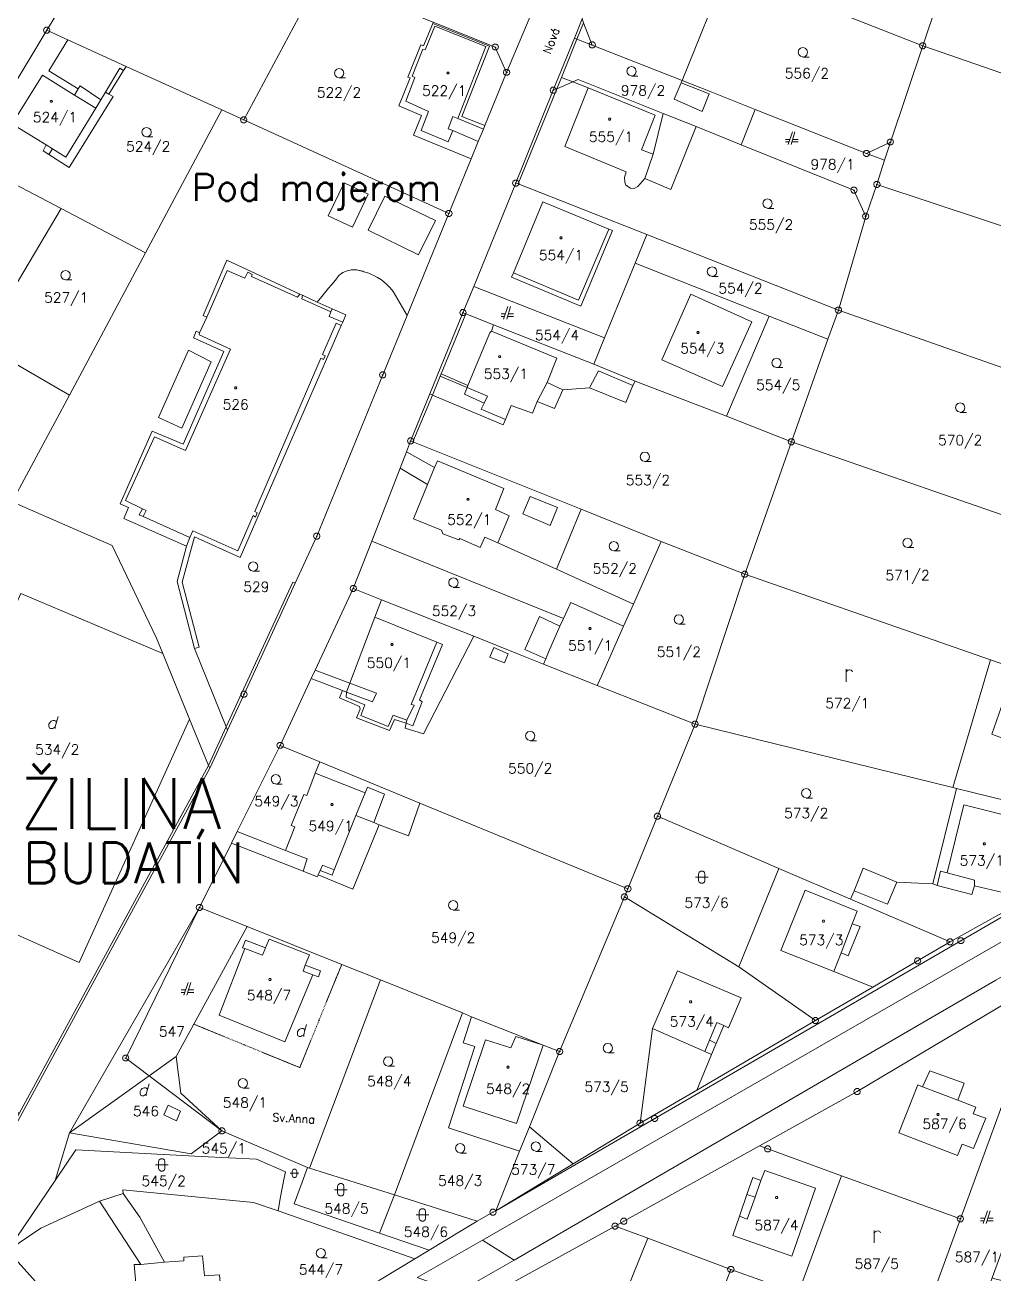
# Model space of a CAD drawing. Extents: x -443817 to 3, y -1171930 to -442383.
# Drawn here: x -442972 to -442818.9, y -1170410.9 to -1170213.5 of the extents above; entities that cross this region are included whole.
import ezdxf
from ezdxf.enums import TextEntityAlignment as Align

# ---------------------------------------------------------------- set-up
doc = ezdxf.new("R2010")
doc.units = 0
doc.header["$LTSCALE"] = 0.5
doc.linetypes.add('DASHDOT', pattern=[25.4, 12.7, -6.35, 0, -6.35])
doc.linetypes.add('DOT', pattern=[0.25, 0, -0.25])
for name, color, linetype, lineweight in [('KLADPAR', 7, 'Continuous', 0), ('ZAPPAR', 7, 'Continuous', 0), ('ZNACKY', 7, 'Continuous', 0)]:
    doc.layers.add(name, color=color, linetype=linetype, lineweight=lineweight)
doc.styles.add('ROMANS', font='romans.shx', dxfattribs={"height": 0.2})

# ---------------------------------------------------------------- blocks, each defined once
blk = doc.blocks.new('$5')
at = {"color": 0}
blk.add_line((-0.12, 0), (0.12, 0), dxfattribs=at)
at = {"color": 0, "flags": 128}
blk.add_lwpolyline([(0.15, 0.48), (0.4, 0.3), (0.5, 0.01), (0.4, -0.28), (0.15, -0.46), (-0.16, -0.46), (-0.41, -0.28), (-0.51, 0.01), (-0.41, 0.3), (-0.16, 0.48), (0.15, 0.48)], dxfattribs=at)
blk = doc.blocks.new('$30')
at = {"color": 0, "flags": 128}
blk.add_lwpolyline([(0, 0), (-0.38, 0.1), (-0.65, 0.37), (-0.75, 0.74), (-0.65, 1.11), (-0.38, 1.38), (-0.01, 1.48), (0.36, 1.38), (0.63, 1.11), (0.73, 0.73), (0.63, 0.35), (0.36, 0.08), (-0.02, -0.02), (0.98, -0.02)], dxfattribs=at)
blk = doc.blocks.new('$45')
at = {"color": 0, "flags": 128}
blk.add_lwpolyline([(0.09, 0.15), (0.18, 0), (0.09, -0.15), (-0.09, -0.15), (-0.18, 0), (-0.09, 0.15), (0.09, 0.15)], dxfattribs=at)
blk = doc.blocks.new('$431')
at = {"color": 0}
blk.add_line((0.63, 0.99), (0.9, 1.89), dxfattribs=at)
at = {"color": 0, "flags": 128}
blk.add_lwpolyline([(0.45, 0), (0.45, 0.27), (0.63, 0.99), (0.54, 1.17), (0.36, 1.26), (0.09, 1.26), (-0.18, 1.17), (-0.36, 0.99), (-0.54, 0.72), (-0.54, 0.36), (-0.45, 0.09), (-0.27, 0), (0, 0), (0.18, 0.09), (0.45, 0.27)], dxfattribs=at)
blk = doc.blocks.new('$42')
at = {"color": 0, "flags": 128}
for points in [[(-1, 1), (0.27, 1), (1, 1)], [(-0.5, 1.5), (-0.4, 1.79), (-0.15, 1.97), (0.16, 1.97), (0.41, 1.79), (0.51, 1.5), (0.51, 0.5), (0.41, 0.21), (0.16, 0.03), (-0.15, 0.03), (-0.4, 0.21), (-0.5, 0.5), (-0.5, 1.5)]]:
    blk.add_lwpolyline(points, dxfattribs=at)
blk = doc.blocks.new('$432')
at = {"color": 0}
for p, q in [((0.1, 2), (-0.6, 0)), ((-0.1, 0), (0.5, 2)), ((-0.32, 0.8), (-1, 0.8)), ((-1, 0.4), (-0.46, 0.4)), ((0.02, 0.4), (1, 0.4)), ((1, 0.8), (0.14, 0.8))]:
    blk.add_line(p, q, dxfattribs=at)
blk = doc.blocks.new('$479')
at = {"color": 0, "flags": 128}
for points in [[(0, 0), (0, 1.27), (0, 2)], [(0, 1.6), (0.1, 1.73), (0.23, 1.84), (0.37, 1.89), (0.6, 1.9), (0.77, 1.87), (0.87, 1.8), (0.96, 1.7), (1, 1.6)]]:
    blk.add_lwpolyline(points, dxfattribs=at)

msp = doc.modelspace()

# ---------------------------------------------------------------- linework, layer by layer
at = {"layer": 'KLADPAR', "color": 7, "linetype": 'Continuous', "flags": 128}
for points in [[(-442907.97, -1170206.34), (-442903.12, -1170208.27), (-442895.2, -1170211.46), (-442891.21, -1170209.72), (-442895.92, -1170220.95), (-442897.7, -1170216.94), (-442907.53, -1170213.02), (-442925.38, -1170205.89), (-442927.53, -1170205.03), (-442930.65, -1170203.79), (-442953.16, -1170194.81), (-442957.67, -1170196.44), (-442951.25, -1170185.87), (-442950.1, -1170189.68), (-442937.69, -1170194.6), (-442934.56, -1170195.84), (-442925.58, -1170199.41), (-442922.72, -1170200.54), (-442907.97, -1170206.34)], [(-442830.14, -1170216.75), (-442861.07, -1170204.55), (-442877.63, -1170198.02), (-442878.08, -1170197.84), (-442878.06, -1170197.78), (-442875, -1170190.3), (-442850.02, -1170195.27), (-442846.76, -1170196.55), (-442843.54, -1170187.85), (-442823.15, -1170195.97), (-442830.14, -1170216.75)], [(-442930.76, -1170204.07), (-442935.17, -1170202.42), (-442936.79, -1170206.79), (-442932.35, -1170208.46), (-442933.35, -1170210.53), (-442929.96, -1170211.78), (-442928.77, -1170212.22), (-442937.47, -1170228.47), (-442940.94, -1170226.89), (-442956.06, -1170220), (-442965.29, -1170215.8), (-442965.64, -1170215.64), (-442968.59, -1170214.29), (-442957.67, -1170196.44), (-442953.16, -1170194.81), (-442930.65, -1170203.79), (-442930.76, -1170204.07)], [(-442780.85, -1170210.65), (-442781, -1170211.18), (-442784.7, -1170210), (-442785.34, -1170212.1), (-442781.75, -1170213.34), (-442787.53, -1170231.51), (-442830.14, -1170216.75), (-442823.15, -1170195.97), (-442786.09, -1170208.83), (-442780.85, -1170210.65)], [(-442861.07, -1170204.55), (-442868.19, -1170222.24), (-442882.38, -1170216.62), (-442883.75, -1170213.11), (-442883.99, -1170212.49), (-442878.08, -1170197.84), (-442877.63, -1170198.02), (-442861.07, -1170204.55)], [(-442868.19, -1170222.24), (-442861.07, -1170204.55), (-442830.14, -1170216.75), (-442835.26, -1170231.96), (-442839.03, -1170233.78), (-442856.61, -1170226.82), (-442863.76, -1170223.99), (-442868.19, -1170222.24)], [(-442907.6, -1170213.19), (-442909.04, -1170216.73), (-442909.47, -1170216.57), (-442911.51, -1170221.71), (-442911.14, -1170221.83), (-442912.93, -1170226.26), (-442909.37, -1170227.77), (-442910.65, -1170230.85), (-442901.51, -1170234.61), (-442905.04, -1170243.25), (-442937.47, -1170228.47), (-442928.77, -1170212.22), (-442925.38, -1170205.89), (-442907.53, -1170213.02), (-442907.6, -1170213.19)], [(-442909.04, -1170216.73), (-442907.6, -1170213.19), (-442907.53, -1170213.02), (-442897.7, -1170216.94), (-442895.92, -1170220.95), (-442899.35, -1170229.33), (-442899.58, -1170229.9), (-442900.39, -1170231.87), (-442901.51, -1170234.61), (-442910.65, -1170230.85), (-442909.37, -1170227.77), (-442912.93, -1170226.26), (-442911.14, -1170221.83), (-442911.51, -1170221.71), (-442909.47, -1170216.57), (-442909.04, -1170216.73)], [(-442863.76, -1170223.99), (-442856.61, -1170226.82), (-442858.85, -1170232.39), (-442865.98, -1170229.52), (-442871.17, -1170227.44), (-442884.6, -1170222.05), (-442885.45, -1170222.42), (-442887.98, -1170223.53), (-442888.54, -1170223.78), (-442885.21, -1170215.51), (-442883.99, -1170212.49), (-442883.75, -1170213.11), (-442882.38, -1170216.62), (-442868.19, -1170222.24), (-442863.76, -1170223.99)], [(-442965.29, -1170215.8), (-442956.06, -1170220), (-442956.46, -1170220.65), (-442958.76, -1170224.39), (-442958.11, -1170224.78), (-442965.04, -1170235.97), (-442968.28, -1170233.92), (-442969.18, -1170233.35), (-442968.71, -1170232.38), (-442973.58, -1170229.4), (-442974.07, -1170229.1), (-442978.5, -1170236.1), (-442980.95, -1170234.81), (-442968.59, -1170214.29), (-442965.64, -1170215.64), (-442965.29, -1170215.8)], [(-442787.38, -1170231.56), (-442794.3, -1170252.98), (-442837.39, -1170238.67), (-442836.18, -1170234.85), (-442835.26, -1170231.96), (-442830.14, -1170216.75), (-442787.53, -1170231.51), (-442787.38, -1170231.56)], [(-442978.5, -1170236.1), (-442974.07, -1170229.1), (-442973.58, -1170229.4), (-442968.71, -1170232.38), (-442969.18, -1170233.35), (-442968.28, -1170233.92), (-442965.04, -1170235.97), (-442958.11, -1170224.78), (-442958.76, -1170224.39), (-442956.46, -1170220.65), (-442956.06, -1170220), (-442940.94, -1170226.89), (-442953, -1170249.46), (-442966.34, -1170242.46), (-442978.02, -1170236.35), (-442978.5, -1170236.1)], [(-442843.46, -1170258.55), (-442873.73, -1170246.6), (-442894.07, -1170238.56), (-442894.44, -1170238.42), (-442888.54, -1170223.78), (-442887.98, -1170223.53), (-442885.45, -1170222.42), (-442883, -1170223.37), (-442886.7, -1170232.67), (-442877.01, -1170236.69), (-442877.27, -1170237.59), (-442877.25, -1170238.28), (-442877.08, -1170238.76), (-442876.32, -1170239.25), (-442875.73, -1170239.29), (-442875.2, -1170238.99), (-442874.08, -1170237.74), (-442869.98, -1170239.45), (-442865.98, -1170229.52), (-442858.85, -1170232.39), (-442841.01, -1170239.56), (-442839.16, -1170243.71), (-442843.46, -1170258.55)], [(-442883, -1170223.37), (-442885.45, -1170222.42), (-442884.6, -1170222.05), (-442871.17, -1170227.44), (-442865.98, -1170229.52), (-442869.98, -1170239.45), (-442874.08, -1170237.74), (-442875.2, -1170238.99), (-442875.73, -1170239.29), (-442876.32, -1170239.25), (-442877.08, -1170238.76), (-442877.25, -1170238.28), (-442877.27, -1170237.59), (-442877.01, -1170236.69), (-442886.7, -1170232.67), (-442883, -1170223.37)], [(-442953, -1170249.46), (-442940.94, -1170226.89), (-442937.47, -1170228.47), (-442905.04, -1170243.25), (-442911.65, -1170259.4), (-442913.85, -1170255.59), (-442914.33, -1170255), (-442914.89, -1170254.42), (-442915.69, -1170253.77), (-442916.31, -1170253.37), (-442916.78, -1170253.11), (-442917.49, -1170252.79), (-442917.71, -1170252.71), (-442917.89, -1170252.64), (-442918.08, -1170252.58), (-442918.27, -1170252.51), (-442918.46, -1170252.46), (-442918.65, -1170252.4), (-442918.84, -1170252.35), (-442919.08, -1170252.29), (-442919.23, -1170252.26), (-442919.42, -1170252.22), (-442919.61, -1170252.18), (-442919.77, -1170252.15), (-442920.17, -1170252.14), (-442920.48, -1170252.18), (-442920.66, -1170252.21), (-442920.96, -1170252.28), (-442921.25, -1170252.38), (-442921.42, -1170252.43), (-442921.62, -1170252.51), (-442921.82, -1170252.61), (-442922.01, -1170252.72), (-442922.19, -1170252.86), (-442922.42, -1170253.07), (-442922.56, -1170253.23), (-442922.7, -1170253.41), (-442922.81, -1170253.6), (-442923.28, -1170254.17), (-442923.6, -1170254.54), (-442924.04, -1170255.04), (-442925.13, -1170256.38), (-442925.84, -1170257.27), (-442923.48, -1170258.31), (-442921.3, -1170259.27), (-442921.82, -1170260.45), (-442922.05, -1170260.97), (-442938.04, -1170297.64), (-442945.22, -1170294.36), (-442947.2, -1170301.56), (-442944.52, -1170311.83), (-442945.25, -1170312.03), (-442940.23, -1170324.44), (-442940.03, -1170324.93), (-442942.84, -1170330.97), (-442943.02, -1170330.53), (-442946.01, -1170323.22), (-442950.26, -1170312.82), (-442951.26, -1170310.38), (-442958.24, -1170295.74), (-442974.05, -1170288.86), (-442965.02, -1170271.96), (-442953, -1170249.46)], [(-442839.03, -1170233.78), (-442835.26, -1170231.96), (-442836.18, -1170234.85), (-442837.39, -1170238.67), (-442839.16, -1170243.71), (-442841.01, -1170239.56), (-442858.85, -1170232.39), (-442856.61, -1170226.82), (-442839.03, -1170233.78)], [(-442978.5, -1170236.1), (-442978.02, -1170236.35), (-442966.34, -1170242.46), (-442979.03, -1170263.79), (-442993.38, -1170255.44), (-442980.95, -1170234.81), (-442978.5, -1170236.1)], [(-442873.73, -1170246.6), (-442875.59, -1170251.12), (-442880.43, -1170262.92), (-442901.11, -1170254.78), (-442894.45, -1170238.46), (-442894.44, -1170238.42), (-442894.07, -1170238.56), (-442873.73, -1170246.6)], [(-442843.46, -1170258.55), (-442839.16, -1170243.71), (-442837.39, -1170238.67), (-442794.3, -1170252.98), (-442800.91, -1170273.45), (-442802.3, -1170272.96), (-442843.46, -1170258.55)], [(-442966.34, -1170242.46), (-442953, -1170249.46), (-442965.02, -1170271.96), (-442975.04, -1170266.12), (-442979.03, -1170263.79), (-442966.34, -1170242.46)], [(-442875.59, -1170251.12), (-442873.73, -1170246.6), (-442843.46, -1170258.55), (-442845.16, -1170263.15), (-442854.42, -1170259.49), (-442875.59, -1170251.12)], [(-442922.05, -1170260.97), (-442921.82, -1170260.45), (-442921.3, -1170259.27), (-442923.48, -1170258.31), (-442925.84, -1170257.27), (-442925.13, -1170256.38), (-442924.04, -1170255.04), (-442923.6, -1170254.54), (-442923.28, -1170254.17), (-442922.81, -1170253.6), (-442922.7, -1170253.41), (-442922.56, -1170253.23), (-442922.42, -1170253.07), (-442922.19, -1170252.86), (-442922.01, -1170252.72), (-442921.82, -1170252.61), (-442921.62, -1170252.51), (-442921.42, -1170252.43), (-442921.25, -1170252.38), (-442920.96, -1170252.28), (-442920.66, -1170252.21), (-442920.48, -1170252.18), (-442920.17, -1170252.14), (-442919.77, -1170252.15), (-442919.61, -1170252.18), (-442919.42, -1170252.22), (-442919.23, -1170252.26), (-442919.08, -1170252.29), (-442918.84, -1170252.35), (-442918.65, -1170252.4), (-442918.46, -1170252.46), (-442918.27, -1170252.51), (-442918.08, -1170252.58), (-442917.89, -1170252.64), (-442917.71, -1170252.71), (-442917.49, -1170252.79), (-442916.78, -1170253.11), (-442916.31, -1170253.37), (-442915.69, -1170253.77), (-442914.89, -1170254.42), (-442914.33, -1170255), (-442913.85, -1170255.59), (-442911.65, -1170259.4), (-442915.49, -1170268.79), (-442925.91, -1170294.27), (-442929.33, -1170301.7), (-442937.42, -1170319.28), (-442940.03, -1170324.93), (-442940.23, -1170324.44), (-442945.25, -1170312.03), (-442944.52, -1170311.83), (-442947.2, -1170301.56), (-442945.22, -1170294.36), (-442938.04, -1170297.64), (-442922.05, -1170260.97)], [(-442861.17, -1170275.32), (-442875.62, -1170269.78), (-442882.13, -1170267.06), (-442880.43, -1170262.92), (-442875.59, -1170251.12), (-442854.42, -1170259.49), (-442861.17, -1170275.32)], [(-442880.43, -1170262.92), (-442882.13, -1170267.06), (-442897.98, -1170260.84), (-442902.34, -1170259.13), (-442902.81, -1170258.94), (-442901.11, -1170254.78), (-442880.43, -1170262.92)], [(-442850.9, -1170279.37), (-442845.16, -1170263.15), (-442843.46, -1170258.55), (-442802.3, -1170272.96), (-442809.54, -1170293.7), (-442850.9, -1170279.37)], [(-442907.64, -1170271.96), (-442908.06, -1170271.78), (-442902.81, -1170258.94), (-442902.34, -1170259.13), (-442897.98, -1170260.84), (-442882.13, -1170267.06), (-442875.62, -1170269.78), (-442875.97, -1170270.43), (-442877.09, -1170273.15), (-442882.82, -1170270.83), (-442887.02, -1170271.15), (-442888.32, -1170274.08), (-442891.07, -1170272.98), (-442891.84, -1170274.83), (-442895.17, -1170273.63), (-442896.07, -1170275.83), (-442896.44, -1170276.68), (-442907.64, -1170271.96)], [(-442976.42, -1170268.33), (-442975.04, -1170266.12), (-442965.02, -1170271.96), (-442974.05, -1170288.86), (-442976.98, -1170294.35), (-442991.21, -1170285.33), (-443005.81, -1170276.08), (-443000.81, -1170267.77), (-442987.64, -1170275.68), (-442984.86, -1170271.48), (-442980.15, -1170274.3), (-442976.42, -1170268.33)], [(-442858.28, -1170300.31), (-442871.48, -1170295.11), (-442884.15, -1170290.03), (-442910.71, -1170279.38), (-442911.09, -1170279.23), (-442908.06, -1170271.78), (-442907.64, -1170271.96), (-442896.44, -1170276.68), (-442896.07, -1170275.83), (-442895.17, -1170273.63), (-442891.84, -1170274.83), (-442891.07, -1170272.98), (-442888.32, -1170274.08), (-442887.02, -1170271.15), (-442882.82, -1170270.83), (-442877.09, -1170273.15), (-442875.97, -1170270.43), (-442875.62, -1170269.78), (-442861.17, -1170275.32), (-442850.9, -1170279.37), (-442858.28, -1170300.31)], [(-442875.88, -1170305.05), (-442877.43, -1170308.53), (-442885.75, -1170304.75), (-442886.93, -1170307.27), (-442917.24, -1170295.07), (-442912.75, -1170283.5), (-442911.76, -1170280.96), (-442911.09, -1170279.23), (-442910.71, -1170279.38), (-442884.15, -1170290.03), (-442888.04, -1170299.47), (-442875.88, -1170305.05)], [(-442815.27, -1170308.64), (-442795.28, -1170316.99), (-442796.87, -1170321.71), (-442819.43, -1170313.83), (-442858.28, -1170300.31), (-442850.9, -1170279.37), (-442809.54, -1170293.7), (-442815.27, -1170308.64)], [(-442988.91, -1170316.94), (-442976.98, -1170294.35), (-442974.05, -1170288.86), (-442958.24, -1170295.74), (-442951.26, -1170310.38), (-442950.26, -1170312.82), (-442972.67, -1170303.34), (-442992.84, -1170348.6), (-442963.47, -1170361.69), (-442946.01, -1170323.22), (-442943.02, -1170330.53), (-442942.84, -1170330.97), (-442975.12, -1170390.36), (-442975.39, -1170390.16), (-442972.96, -1170385.57), (-442980.82, -1170379.52), (-442983.47, -1170384.1), (-442988.77, -1170380.13), (-442989.84, -1170379.33), (-442994.24, -1170376.27), (-443009.86, -1170364.06), (-443012.94, -1170361.64), (-443000.96, -1170339.36), (-442988.91, -1170316.94)], [(-442887.49, -1170308.51), (-442890.74, -1170307), (-442893.03, -1170312.2), (-442889.72, -1170313.69), (-442890.06, -1170314.51), (-442893.78, -1170313.03), (-442901.12, -1170310.11), (-442915.67, -1170304.33), (-442920.15, -1170302.55), (-442917.24, -1170295.07), (-442886.93, -1170307.27), (-442887.49, -1170308.51)], [(-442866.12, -1170324.01), (-442881.59, -1170317.87), (-442880.94, -1170316.4), (-442877.43, -1170308.53), (-442875.88, -1170305.05), (-442871.48, -1170295.11), (-442858.28, -1170300.31), (-442866.12, -1170324.01)], [(-442950.26, -1170312.82), (-442946.01, -1170323.22), (-442963.47, -1170361.69), (-442992.84, -1170348.6), (-442972.67, -1170303.34), (-442950.26, -1170312.82)], [(-442921.83, -1170318.7), (-442926.78, -1170316.79), (-442926.15, -1170315.44), (-442920.15, -1170302.55), (-442915.67, -1170304.33), (-442901.12, -1170310.11), (-442909.04, -1170325.54), (-442911.95, -1170324.63), (-442911.8, -1170323.85), (-442913.63, -1170323.24), (-442914.4, -1170324.98), (-442919.63, -1170323.02), (-442919.08, -1170321.62), (-442919.19, -1170321.19), (-442922.34, -1170319.86), (-442921.83, -1170318.7)], [(-442881.59, -1170317.87), (-442890.06, -1170314.51), (-442889.72, -1170313.69), (-442893.03, -1170312.2), (-442890.74, -1170307), (-442887.49, -1170308.51), (-442886.93, -1170307.27), (-442885.75, -1170304.75), (-442877.43, -1170308.53), (-442880.94, -1170316.4), (-442881.59, -1170317.87)], [(-442876.75, -1170350.04), (-442909.62, -1170336.5), (-442925.43, -1170329.98), (-442931.7, -1170327.36), (-442926.78, -1170316.79), (-442921.83, -1170318.7), (-442922.34, -1170319.86), (-442919.19, -1170321.19), (-442919.08, -1170321.62), (-442919.63, -1170323.02), (-442914.4, -1170324.98), (-442913.63, -1170323.24), (-442911.8, -1170323.85), (-442911.95, -1170324.63), (-442909.04, -1170325.54), (-442901.12, -1170310.11), (-442893.78, -1170313.03), (-442890.06, -1170314.51), (-442881.59, -1170317.87), (-442866.12, -1170324.01), (-442872.07, -1170338.57), (-442876.75, -1170350.04)], [(-442825.41, -1170334.01), (-442819.43, -1170313.83), (-442796.87, -1170321.71), (-442802.87, -1170339.55), (-442824.83, -1170334.15), (-442825.41, -1170334.01)], [(-442824.83, -1170334.15), (-442828.56, -1170349.24), (-442834.25, -1170348.99), (-442839.54, -1170346.75), (-442841, -1170350.35), (-442841.54, -1170351.69), (-442852.89, -1170346.81), (-442872.07, -1170338.57), (-442866.12, -1170324.01), (-442825.41, -1170334.01), (-442824.83, -1170334.15)], [(-442925.43, -1170329.98), (-442926.15, -1170331.76), (-442927.5, -1170335.28), (-442927.97, -1170335.12), (-442929.97, -1170340.04), (-442929.41, -1170340.25), (-442930.87, -1170343.97), (-442938.49, -1170341), (-442931.7, -1170327.36), (-442925.43, -1170329.98)], [(-442928.07, -1170347.27), (-442939.4, -1170342.83), (-442938.49, -1170341), (-442930.87, -1170343.97), (-442929.41, -1170340.25), (-442929.97, -1170340.04), (-442927.97, -1170335.12), (-442927.5, -1170335.28), (-442926.15, -1170331.76), (-442925.43, -1170329.98), (-442909.62, -1170336.5), (-442911.41, -1170341.67), (-442916.05, -1170339.9), (-442920.23, -1170350.08), (-442925.71, -1170347.82), (-442925.88, -1170348.13), (-442928.07, -1170347.27)], [(-442824.83, -1170334.15), (-442802.87, -1170339.55), (-442805.3, -1170346.98), (-442825.82, -1170358.44), (-442841.54, -1170351.69), (-442841, -1170350.35), (-442839.54, -1170346.75), (-442834.25, -1170348.99), (-442828.56, -1170349.24), (-442824.83, -1170334.15)], [(-442887.53, -1170375.78), (-442890.16, -1170374.74), (-442901.44, -1170370.26), (-442902.91, -1170369.67), (-442915.86, -1170364.44), (-442921.98, -1170361.99), (-442936.93, -1170356.01), (-442944.45, -1170353), (-442939.4, -1170342.83), (-442928.07, -1170347.27), (-442925.88, -1170348.13), (-442925.71, -1170347.82), (-442920.23, -1170350.08), (-442916.05, -1170339.9), (-442911.41, -1170341.67), (-442909.62, -1170336.5), (-442876.75, -1170350.04), (-442877.29, -1170351.33), (-442887.53, -1170375.78)], [(-442852.89, -1170346.81), (-442859.22, -1170362.35), (-442877.29, -1170351.33), (-442876.75, -1170350.04), (-442872.07, -1170338.57), (-442852.89, -1170346.81)], [(-442852.89, -1170346.81), (-442841.54, -1170351.69), (-442825.82, -1170358.44), (-442830.95, -1170361.43), (-442838.03, -1170365.57), (-442847.11, -1170370.87), (-442859.22, -1170362.35), (-442852.89, -1170346.81)], [(-442859.22, -1170362.35), (-442847.11, -1170370.87), (-442865.84, -1170381.85), (-442863.51, -1170376.23), (-442862.78, -1170374.48), (-442861.6, -1170371.63), (-442860.86, -1170372.01), (-442858.84, -1170367.3), (-442868.91, -1170363.01), (-442872.86, -1170372.12), (-442874.81, -1170387.08), (-442885.4, -1170393.51), (-442892.32, -1170387.69), (-442887.53, -1170375.78), (-442877.29, -1170351.33), (-442859.22, -1170362.35)], [(-442948.14, -1170376.55), (-442952.41, -1170379.61), (-442965.02, -1170388.63), (-442944.45, -1170353), (-442936.93, -1170356.01), (-442945.35, -1170371.44), (-442948.14, -1170376.55)], [(-442799.44, -1170357.61), (-442803, -1170367.32), (-442804.82, -1170372.3), (-442805.81, -1170375.02), (-442805.93, -1170375.34), (-442811.09, -1170389.42), (-442812.89, -1170394.34), (-442819.16, -1170411.56), (-442822.02, -1170419.25), (-442822.97, -1170421.85), (-442829.62, -1170440.01), (-442837.4, -1170438.34), (-442834.8, -1170431.23), (-442830.99, -1170420.81), (-442830.61, -1170419.79), (-442829.15, -1170415.79), (-442824.19, -1170402.22), (-442811.76, -1170368.21), (-442810.24, -1170364.05), (-442799.44, -1170357.61)], [(-442863.51, -1170376.23), (-442865.84, -1170381.85), (-442874.81, -1170387.08), (-442872.86, -1170372.12), (-442868.91, -1170363.01), (-442858.84, -1170367.3), (-442860.86, -1170372.01), (-442861.6, -1170371.63), (-442862.78, -1170374.48), (-442863.51, -1170376.23)], [(-442810.24, -1170364.05), (-442811.76, -1170368.21), (-442824.19, -1170402.22), (-442842.99, -1170395.4), (-442854.64, -1170391.17), (-442855.96, -1170390.69), (-442840.51, -1170382.1), (-442810.24, -1170364.05)], [(-442901.44, -1170370.26), (-442902.78, -1170374.41), (-442900.95, -1170374.99), (-442905.09, -1170387.84), (-442893.86, -1170391.53), (-442897.64, -1170400.94), (-442898.07, -1170401.18), (-442900.58, -1170402.59), (-442913.64, -1170398.44), (-442902.91, -1170369.67), (-442901.44, -1170370.26)], [(-442902.78, -1170374.41), (-442901.44, -1170370.26), (-442890.16, -1170374.74), (-442887.53, -1170375.78), (-442892.32, -1170387.69), (-442893.86, -1170391.53), (-442905.09, -1170387.84), (-442900.95, -1170374.99), (-442902.78, -1170374.41)], [(-442940.91, -1170388.32), (-442945.79, -1170391.95), (-442965.02, -1170388.63), (-442952.41, -1170379.61), (-442948.14, -1170376.55), (-442947.41, -1170382.35), (-442940.91, -1170388.32)], [(-442910.41, -1170408.53), (-442932.01, -1170400.98), (-442931.72, -1170399), (-442931.07, -1170395.75), (-442930.88, -1170394.77), (-442935.47, -1170392.8), (-442944.18, -1170392.34), (-442963.99, -1170391.31), (-442967.26, -1170396.14), (-442965.02, -1170388.63), (-442945.79, -1170391.95), (-442940.91, -1170388.32), (-442927.36, -1170394.11), (-442928.21, -1170396.43), (-442929.48, -1170399.87), (-442916.01, -1170404.48), (-442908.16, -1170407.17), (-442910.41, -1170408.53)], [(-442849.82, -1170414), (-442860.47, -1170410.21), (-442873.6, -1170405.27), (-442878.78, -1170403.37), (-442877.39, -1170402.6), (-442855.96, -1170390.69), (-442854.64, -1170391.17), (-442842.99, -1170395.4), (-442849.82, -1170414)], [(-442935.47, -1170392.8), (-442930.88, -1170394.77), (-442931.07, -1170395.75), (-442931.72, -1170399), (-442932.01, -1170400.98), (-442935.92, -1170399.63), (-442956.58, -1170397.65), (-442956.54, -1170398.23), (-442960.28, -1170399.45), (-442969.51, -1170403.71), (-442974.76, -1170407.24), (-442967.26, -1170396.14), (-442963.99, -1170391.31), (-442944.18, -1170392.34), (-442935.47, -1170392.8)], [(-442916.01, -1170404.48), (-442929.48, -1170399.87), (-442928.21, -1170396.43), (-442927.36, -1170394.11), (-442927.08, -1170394.2), (-442913.64, -1170398.44), (-442916.01, -1170404.48)], [(-442783.22, -1170406.97), (-442785.61, -1170418.94), (-442805.76, -1170414.69), (-442818.76, -1170411.69), (-442819.16, -1170411.56), (-442812.89, -1170394.34), (-442812.52, -1170394.48), (-442809.4, -1170395.67), (-442813.12, -1170405.62), (-442803.66, -1170409.25), (-442802.43, -1170409.72), (-442796.49, -1170394.23), (-442794.75, -1170394.8), (-442781.63, -1170399.12), (-442783.22, -1170406.97)], [(-442824.19, -1170402.22), (-442829.15, -1170415.79), (-442830.61, -1170419.79), (-442830.99, -1170420.81), (-442845.66, -1170415.51), (-442849.82, -1170414), (-442842.99, -1170395.4), (-442824.19, -1170402.22)], [(-442953.9, -1170419.33), (-442954.78, -1170409.45), (-442953.71, -1170409.43), (-442960.28, -1170399.45), (-442956.54, -1170398.23), (-442953.9, -1170401.94), (-442949.97, -1170409.05), (-442946.92, -1170408.87), (-442946.92, -1170408.3), (-442943.96, -1170408.07), (-442943.66, -1170411.22), (-442941.28, -1170411.07), (-442940.7, -1170417.99), (-442943.05, -1170418.35), (-442953.9, -1170419.33)], [(-442940.01, -1170425.63), (-442940.7, -1170417.99), (-442941.28, -1170411.07), (-442943.66, -1170411.22), (-442943.96, -1170408.07), (-442946.92, -1170408.3), (-442946.92, -1170408.87), (-442949.97, -1170409.05), (-442953.9, -1170401.94), (-442956.54, -1170398.23), (-442956.58, -1170397.65), (-442935.92, -1170399.63), (-442932.01, -1170400.98), (-442910.41, -1170408.53), (-442915.98, -1170411.9), (-442940.01, -1170425.63)], [(-442954.78, -1170409.45), (-442953.9, -1170419.33), (-442943.05, -1170418.35), (-442940.7, -1170417.99), (-442940.01, -1170425.63), (-442942.25, -1170426.91), (-442952.02, -1170432.5), (-442964.35, -1170418.81), (-442973.61, -1170408.53), (-442974.76, -1170407.24), (-442969.51, -1170403.71), (-442960.28, -1170399.45), (-442953.71, -1170409.43), (-442954.78, -1170409.45)], [(-442878.78, -1170403.37), (-442873.6, -1170405.27), (-442877.25, -1170414.31), (-442880.63, -1170423.79), (-442883.31, -1170428.49), (-442912.84, -1170422.16), (-442878.78, -1170403.37)], [(-442883.31, -1170428.49), (-442880.63, -1170423.79), (-442877.25, -1170414.31), (-442873.6, -1170405.27), (-442860.47, -1170410.21), (-442868.74, -1170431.57), (-442883.31, -1170428.49)], [(-442981.68, -1170418.72), (-442982.92, -1170417.34), (-442978.45, -1170412.34), (-442973.61, -1170408.53), (-442964.35, -1170418.81), (-442973.94, -1170427.38), (-442981.68, -1170418.72)], [(-442834.8, -1170431.23), (-442837.4, -1170438.34), (-442868.74, -1170431.57), (-442860.47, -1170410.21), (-442849.82, -1170414), (-442845.66, -1170415.51), (-442845.83, -1170415.98), (-442849.86, -1170427.15), (-442848.84, -1170428.84), (-442846.91, -1170429.52), (-442844.91, -1170428.92), (-442844.49, -1170427.75), (-442834.8, -1170431.23)]]:
    msp.add_lwpolyline(points, close=True, dxfattribs=at)
for points in [[(-442957.67, -1170196.44), (-442968.59, -1170214.29), (-442980.95, -1170234.81)], [(-443000.99, -1170425.55), (-442984.98, -1170404.27), (-442974.75, -1170390.59), (-442975.12, -1170390.36), (-442942.84, -1170330.97), (-442940.03, -1170324.93), (-442937.42, -1170319.28), (-442929.33, -1170301.7), (-442925.91, -1170294.27), (-442915.49, -1170268.79), (-442911.65, -1170259.4), (-442905.04, -1170243.25), (-442901.51, -1170234.61), (-442900.39, -1170231.87), (-442899.58, -1170229.9), (-442899.35, -1170229.33), (-442895.92, -1170220.95), (-442891.21, -1170209.72)], [(-442883.99, -1170212.49), (-442885.21, -1170215.51), (-442888.54, -1170223.78), (-442894.44, -1170238.42), (-442894.45, -1170238.46), (-442901.11, -1170254.78), (-442902.81, -1170258.94), (-442908.06, -1170271.78), (-442911.09, -1170279.23), (-442911.76, -1170280.96), (-442912.75, -1170283.5), (-442917.24, -1170295.07), (-442920.15, -1170302.55), (-442926.15, -1170315.44), (-442926.78, -1170316.79), (-442931.7, -1170327.36), (-442938.49, -1170341), (-442939.4, -1170342.83), (-442944.45, -1170353), (-442965.02, -1170388.63), (-442967.26, -1170396.14), (-442974.76, -1170407.24), (-442973.61, -1170408.53), (-442978.45, -1170412.34)], [(-442574.16, -1170236.43), (-442590.92, -1170242.31), (-442605.93, -1170249.81), (-442618.38, -1170256.03), (-442627.67, -1170260.72), (-442634.03, -1170263.94), (-442650.31, -1170272.16), (-442676.01, -1170286.83), (-442688.27, -1170293.31), (-442700.19, -1170299.62), (-442723.04, -1170312.9), (-442734.2, -1170319.23), (-442755.16, -1170331.29), (-442769, -1170338.95), (-442773.41, -1170341.67), (-442794.85, -1170354.87), (-442799.44, -1170357.61), (-442810.24, -1170364.05), (-442840.51, -1170382.1), (-442855.96, -1170390.69), (-442877.39, -1170402.6), (-442878.78, -1170403.37), (-442912.84, -1170422.16)], [(-442915.98, -1170411.9), (-442910.41, -1170408.53), (-442908.16, -1170407.17), (-442900.58, -1170402.59), (-442898.07, -1170401.18), (-442897.64, -1170400.94), (-442885.4, -1170393.51), (-442874.81, -1170387.08), (-442865.84, -1170381.85), (-442847.11, -1170370.87), (-442838.03, -1170365.57), (-442830.95, -1170361.43), (-442825.82, -1170358.44), (-442805.3, -1170346.98)], [(-442945.35, -1170371.44), (-442936.93, -1170356.01), (-442921.98, -1170361.99)], [(-442921.98, -1170361.99), (-442915.86, -1170364.44), (-442927.08, -1170394.2), (-442927.36, -1170394.11), (-442940.91, -1170388.32), (-442947.41, -1170382.35), (-442948.14, -1170376.55), (-442945.35, -1170371.44)]]:
    msp.add_lwpolyline(points, dxfattribs=at)
at = {"layer": 'KLADPAR', "color": 7, "linetype": 'DASHDOT'}
msp.add_lwpolyline([(-442921.98, -1170361.99), (-442928.6, -1170378.31), (-442945.35, -1170371.44)], dxfattribs=at)
at = {"layer": 'KLADPAR', "color": 7, "linetype": 'DOT'}
msp.add_lwpolyline([(-442945.35, -1170371.44), (-442928.6, -1170378.31), (-442921.98, -1170361.99)], dxfattribs=at)
at = {"layer": 'KLADPAR', "color": 7, "linetype": 'Continuous'}
for points in [[(-442850.9, -1170279.37), (-442861.17, -1170275.32), (-442854.42, -1170259.49), (-442845.16, -1170263.15)], [(-442875.88, -1170305.05), (-442888.04, -1170299.47), (-442884.15, -1170290.03), (-442871.48, -1170295.11)], [(-442866.12, -1170324.01), (-442858.28, -1170300.31), (-442819.43, -1170313.83), (-442825.41, -1170334.01)], [(-442927.08, -1170394.2), (-442915.86, -1170364.44), (-442902.91, -1170369.67), (-442913.64, -1170398.44)], [(-442897.64, -1170400.94), (-442893.86, -1170391.53), (-442892.32, -1170387.69), (-442885.4, -1170393.51)], [(-442908.16, -1170407.17), (-442916.01, -1170404.48), (-442913.64, -1170398.44), (-442900.58, -1170402.59)]]:
    msp.add_3dface(points, dxfattribs=at)
at = {"layer": 'ZAPPAR', "color": 7, "linetype": 'Continuous'}
for p, q in [((-442883.75, -1170213.11), (-442884.79, -1170215.67)), ((-442882.38, -1170216.62), (-442884.79, -1170215.67)), ((-442885.45, -1170222.42), (-442887.26, -1170221.76)), ((-442868.19, -1170222.24), (-442868.33, -1170222.58)), ((-442887.98, -1170223.53), (-442894.07, -1170238.56)), ((-442899.58, -1170229.9), (-442903.62, -1170228.24)), ((-442900.39, -1170231.87), (-442904.42, -1170230.16)), ((-442968.28, -1170233.92), (-442967.71, -1170233.01)), ((-442839.03, -1170233.78), (-442836.18, -1170234.85)), ((-442890.17, -1170241.39), (-442894.82, -1170252.63)), ((-442879.78, -1170245.72), (-442890.17, -1170241.39)), ((-442884.56, -1170256.97), (-442879.78, -1170245.72)), ((-442943.27, -1170259.67), (-442940.06, -1170252.26)), ((-442894.82, -1170252.63), (-442884.56, -1170256.97)), ((-442943.27, -1170259.67), (-442944.43, -1170262.13)), ((-442902.34, -1170259.13), (-442906.26, -1170268.6)), ((-442897.98, -1170260.84), (-442898.32, -1170261.88)), ((-442907.64, -1170271.96), (-442906.41, -1170268.97)), ((-442891.07, -1170272.98), (-442889.53, -1170269.98)), ((-442907.64, -1170271.96), (-442910.71, -1170279.38)), ((-442911.76, -1170280.96), (-442907.3, -1170283.44)), ((-442912.75, -1170283.5), (-442908.4, -1170286.1)), ((-442888.04, -1170299.47), (-442897.3, -1170295.35)), ((-442915.67, -1170304.33), (-442916.72, -1170307.09)), ((-442926.15, -1170315.44), (-442920.69, -1170317.51)), ((-442921.83, -1170318.7), (-442921.23, -1170318.92)), ((-442940.23, -1170324.44), (-442943.02, -1170330.53)), ((-442943.02, -1170330.53), (-442972.96, -1170385.57)), ((-442926.15, -1170331.76), (-442918.29, -1170334.87)), ((-442923.17, -1170347.03), (-442919.72, -1170338.44)), ((-442916.05, -1170339.9), (-442916.89, -1170339.57)), ((-442925.71, -1170347.82), (-442925.39, -1170347.13)), ((-442828.56, -1170349.24), (-442827.85, -1170349.49)), ((-442841.28, -1170355.58), (-442843.05, -1170360.16)), ((-442933.46, -1170357.98), (-442934.03, -1170359.38)), ((-442933.46, -1170357.98), (-442934.03, -1170359.38)), ((-442933.46, -1170357.98), (-442934.03, -1170359.38)), ((-442933.46, -1170357.98), (-442934.03, -1170359.38)), ((-442844.2, -1170363.13), (-442852.59, -1170359.81)), ((-442843.05, -1170360.16), (-442844.2, -1170363.13)), ((-442843.05, -1170360.16), (-442841.93, -1170360.63)), ((-442838.03, -1170365.57), (-442844.2, -1170363.13)), ((-442872.86, -1170372.12), (-442864.57, -1170375.76)), ((-442952.41, -1170379.61), (-442940.91, -1170388.32)), ((-442855.71, -1170396.18), (-442856.64, -1170398.8)), ((-442953.71, -1170409.43), (-442949.97, -1170409.05))]:
    msp.add_line(p, q, dxfattribs=at)
at = {"layer": 'ZAPPAR', "color": 7, "linetype": 'Continuous', "flags": 128}
for points in [[(-442903.62, -1170228.24), (-442904.39, -1170227.92), (-442905.13, -1170229.86), (-442904.42, -1170230.16), (-442905.14, -1170231.92), (-442909.44, -1170230.11), (-442908.26, -1170227.11), (-442911.86, -1170225.52), (-442910.42, -1170221.78), (-442910.83, -1170221.55), (-442909.15, -1170217.26), (-442908.77, -1170217.4), (-442907.24, -1170213.62), (-442899.2, -1170216.86), (-442903.62, -1170228.24)], [(-442960.03, -1170225.27), (-442960.86, -1170226.62), (-442964.2, -1170224.53), (-442963.65, -1170223.55), (-442963.29, -1170223.08), (-442960.03, -1170225.27)], [(-442908.4, -1170286.1), (-442907.3, -1170283.44), (-442906.85, -1170282.34), (-442896.35, -1170286.73), (-442897.65, -1170290.07), (-442895.52, -1170291.06), (-442897.3, -1170295.35), (-442899.37, -1170294.43), (-442900.07, -1170296.05), (-442903.33, -1170294.63), (-442903.45, -1170294.88), (-442905.97, -1170293.91), (-442906.2, -1170293.34), (-442910.64, -1170291.54), (-442908.4, -1170286.1)], [(-442919.72, -1170338.44), (-442918.29, -1170334.87), (-442917.92, -1170333.96), (-442915.19, -1170335.07), (-442916.89, -1170339.57), (-442919.72, -1170338.44)], [(-442827.85, -1170349.49), (-442822.39, -1170350.95), (-442821.98, -1170349.58), (-442821.97, -1170348.66), (-442826.26, -1170347.51), (-442827.32, -1170347.26), (-442827.85, -1170349.49)], [(-442890.16, -1170374.74), (-442894.33, -1170387.12), (-442902.76, -1170384.38), (-442899.24, -1170373.89), (-442895.27, -1170375.2), (-442894.46, -1170373.39), (-442890.16, -1170374.74)], [(-442822.18, -1170385.64), (-442821.75, -1170384.55), (-442824.59, -1170383.46), (-442830.16, -1170381.33), (-442830.9, -1170381.05), (-442833.94, -1170388.62), (-442824.63, -1170392.21), (-442823.93, -1170390.42), (-442822.1, -1170391.12), (-442820.16, -1170386.32), (-442822.18, -1170385.64)]]:
    msp.add_lwpolyline(points, close=True, dxfattribs=at)
for points in [[(-442899.35, -1170229.33), (-442903.01, -1170227.9), (-442898.6, -1170216.8), (-442907.6, -1170213.19)], [(-442965.29, -1170215.8), (-442968.25, -1170220.68), (-442963.65, -1170223.55)], [(-442885.21, -1170215.51), (-442884.79, -1170215.67), (-442887.26, -1170221.76), (-442887.98, -1170223.53)], [(-442956.46, -1170220.65), (-442957.03, -1170220.27), (-442959.29, -1170224.07)], [(-442974.07, -1170229.1), (-442969.25, -1170221.37), (-442964.2, -1170224.53)], [(-442558.68, -1170222.17), (-442586.98, -1170231.96), (-442599.67, -1170237.37), (-442617.76, -1170245.01), (-442666.89, -1170271.47), (-442698.39, -1170289.28), (-442746.55, -1170317.43), (-442802.36, -1170349.6), (-442899.75, -1170405.59)], [(-442958.76, -1170224.39), (-442959.29, -1170224.07), (-442960.03, -1170225.27)], [(-442883, -1170223.37), (-442872.46, -1170227.72), (-442874.58, -1170233.2), (-442872.76, -1170233.89)], [(-442968.71, -1170232.38), (-442967.71, -1170233.01), (-442965.6, -1170234.33), (-442960.86, -1170226.62)], [(-442559.48, -1170227.59), (-442583.74, -1170236.34), (-442613.56, -1170248.91), (-442670.34, -1170279.09), (-442818.61, -1170364.47), (-442894.71, -1170408.75)], [(-442874.08, -1170237.74), (-442872.76, -1170233.89), (-442871.17, -1170227.44)], [(-442884.18, -1170257.91), (-442879.17, -1170245.97), (-442879.78, -1170245.72)], [(-442940.06, -1170252.26), (-442937.31, -1170253.5), (-442936.8, -1170252.51), (-442936.14, -1170252.91), (-442936.26, -1170253.24), (-442928.98, -1170256.5), (-442928.6, -1170255.99), (-442940.11, -1170250.66), (-442943.89, -1170259.37), (-442943.27, -1170259.67)], [(-442894.82, -1170252.63), (-442895.12, -1170253.34), (-442884.18, -1170257.91)], [(-442925.84, -1170257.27), (-442928.17, -1170256.19), (-442928.6, -1170255.99)], [(-442923.48, -1170258.31), (-442923.7, -1170258.8), (-442928.28, -1170256.73), (-442928.17, -1170256.19)], [(-442921.82, -1170260.45), (-442923.96, -1170259.54), (-442923.7, -1170258.8)], [(-442944.43, -1170262.13), (-442944.99, -1170261.86), (-442945.42, -1170262.94), (-442940.62, -1170265.09), (-442947.03, -1170279.74), (-442951.95, -1170277.66), (-442956.98, -1170289.16), (-442955.65, -1170289.76), (-442956.41, -1170291.46), (-442946.53, -1170295.88), (-442945.97, -1170294.51), (-442953.36, -1170291.19)], [(-442946.69, -1170280.74), (-442939.58, -1170264.73), (-442944.5, -1170262.46), (-442944.43, -1170262.13)], [(-442922.05, -1170260.97), (-442922.83, -1170260.6), (-442924.99, -1170265.54), (-442924.57, -1170265.75), (-442924.83, -1170266.36), (-442925.28, -1170266.15), (-442935.72, -1170290.36), (-442935.32, -1170290.61), (-442935.62, -1170291.25), (-442935.98, -1170291.03), (-442938.41, -1170296.6), (-442945.52, -1170293.42), (-442945.97, -1170294.51)], [(-442887.02, -1170271.15), (-442889.53, -1170269.98), (-442887.98, -1170266.14), (-442898.32, -1170261.88), (-442898.59, -1170262.14), (-442902.04, -1170270.48)], [(-442882.82, -1170270.83), (-442881.37, -1170268.16), (-442875.97, -1170270.43)], [(-442906.26, -1170268.6), (-442906.41, -1170268.97), (-442902.16, -1170270.77)], [(-442899.47, -1170273.27), (-442902.59, -1170271.81), (-442902.16, -1170270.77), (-442902.04, -1170270.48), (-442906.26, -1170268.6)], [(-442899.47, -1170273.27), (-442898.95, -1170272.12), (-442902.16, -1170270.77)], [(-442896.07, -1170275.83), (-442899.91, -1170274.22), (-442899.47, -1170273.27)], [(-442953.46, -1170289.95), (-442956.13, -1170288.66), (-442951.57, -1170278.56), (-442946.69, -1170280.74)], [(-442953.36, -1170291.19), (-442953.97, -1170290.92), (-442953.46, -1170289.95)], [(-442953.46, -1170289.95), (-442952.89, -1170290.2), (-442953.36, -1170291.19)], [(-442945.25, -1170312.03), (-442947.99, -1170301.45), (-442946.53, -1170295.88)], [(-442929.33, -1170301.7), (-442929.72, -1170301.54), (-442940.23, -1170324.44)], [(-442906.95, -1170311.02), (-442916.72, -1170307.09), (-442920.69, -1170317.51)], [(-442889.72, -1170313.69), (-442889.29, -1170312.63), (-442887.49, -1170308.51)], [(-442906.95, -1170311.02), (-442911, -1170320.91), (-442910.55, -1170320.98), (-442911.66, -1170323.38)], [(-442910.73, -1170324.27), (-442909.25, -1170320.47), (-442909.66, -1170320.18), (-442906.03, -1170311.39), (-442906.95, -1170311.02)], [(-442921.23, -1170318.92), (-442921.25, -1170319.75), (-442918.3, -1170320.94), (-442918.95, -1170322.65), (-442914.62, -1170324.36), (-442913.85, -1170322.58), (-442911.66, -1170323.38), (-442911.8, -1170323.85), (-442910.73, -1170324.27)], [(-442814.34, -1170321.46), (-442817.36, -1170320.34), (-442819.21, -1170325.58), (-442816.31, -1170326.67), (-442807.88, -1170329.86), (-442806.95, -1170327.4)], [(-442821.98, -1170349.58), (-442816.58, -1170350.82), (-442815.66, -1170346.99), (-442814.79, -1170343.34), (-442813.8, -1170339.22), (-442823.65, -1170336.78), (-442826.26, -1170347.51)], [(-442930.87, -1170343.97), (-442927.44, -1170345.32), (-442928.07, -1170347.27)], [(-442925.39, -1170347.13), (-442925, -1170346.3), (-442923.17, -1170347.03)], [(-442923.17, -1170347.03), (-442923.48, -1170347.89), (-442925.39, -1170347.13)], [(-442805.44, -1170347.41), (-442824.11, -1170358.25), (-442872.51, -1170386.35), (-442897.64, -1170400.94)], [(-442834.25, -1170348.99), (-442835.69, -1170352.49), (-442841, -1170350.35)], [(-442852.59, -1170359.81), (-442848.75, -1170350.26), (-442840.5, -1170353.57), (-442841.28, -1170355.58)], [(-442944.45, -1170353), (-442956.11, -1170376.8), (-442952.41, -1170379.61)], [(-442841.93, -1170360.63), (-442840.04, -1170356), (-442841.28, -1170355.58)], [(-442937.3, -1170359.5), (-442937.64, -1170359.38), (-442937.18, -1170358.17), (-442934.03, -1170359.38)], [(-442937.3, -1170359.5), (-442937.64, -1170359.38), (-442937.18, -1170358.17), (-442934.03, -1170359.38)], [(-442937.3, -1170359.5), (-442937.64, -1170359.38), (-442937.18, -1170358.17), (-442934.03, -1170359.38)], [(-442937.3, -1170359.5), (-442937.64, -1170359.38), (-442937.18, -1170358.17), (-442934.03, -1170359.38)], [(-442927.73, -1170362.11), (-442927.09, -1170360.47), (-442933.46, -1170357.98)], [(-442927.73, -1170362.11), (-442927.09, -1170360.47), (-442933.46, -1170357.98)], [(-442927.73, -1170362.11), (-442927.09, -1170360.47), (-442933.46, -1170357.98)], [(-442927.73, -1170362.11), (-442927.09, -1170360.47), (-442933.46, -1170357.98)], [(-442937.3, -1170359.5), (-442941.33, -1170370.01), (-442930.97, -1170374.25), (-442926.54, -1170363.62)], [(-442937.3, -1170359.5), (-442941.33, -1170370.01), (-442930.97, -1170374.25), (-442926.54, -1170363.62)], [(-442937.3, -1170359.5), (-442941.33, -1170370.01), (-442930.97, -1170374.25), (-442926.54, -1170363.62)], [(-442937.3, -1170359.5), (-442941.33, -1170370.01), (-442930.97, -1170374.25), (-442926.54, -1170363.62)], [(-442934.03, -1170359.38), (-442934.49, -1170360.53), (-442937.3, -1170359.5)], [(-442934.03, -1170359.38), (-442934.49, -1170360.53), (-442937.3, -1170359.5)], [(-442934.03, -1170359.38), (-442934.49, -1170360.53), (-442937.3, -1170359.5)], [(-442934.03, -1170359.38), (-442934.49, -1170360.53), (-442937.3, -1170359.5)], [(-442926.54, -1170363.62), (-442928.09, -1170363.05), (-442927.73, -1170362.11)], [(-442926.54, -1170363.62), (-442928.09, -1170363.05), (-442927.73, -1170362.11)], [(-442926.54, -1170363.62), (-442928.09, -1170363.05), (-442927.73, -1170362.11)], [(-442926.54, -1170363.62), (-442928.09, -1170363.05), (-442927.73, -1170362.11)], [(-442926.54, -1170363.62), (-442925.67, -1170363.96), (-442925.32, -1170362.98), (-442927.73, -1170362.11)], [(-442926.54, -1170363.62), (-442925.67, -1170363.96), (-442925.32, -1170362.98), (-442927.73, -1170362.11)], [(-442926.54, -1170363.62), (-442925.67, -1170363.96), (-442925.32, -1170362.98), (-442927.73, -1170362.11)], [(-442926.54, -1170363.62), (-442925.67, -1170363.96), (-442925.32, -1170362.98), (-442927.73, -1170362.11)], [(-442861.6, -1170371.63), (-442862.69, -1170371.17), (-442863.85, -1170373.99), (-442862.78, -1170374.48)], [(-442863.51, -1170376.23), (-442864.57, -1170375.76), (-442863.85, -1170373.99)], [(-442830.16, -1170381.33), (-442829.04, -1170378.8), (-442823.61, -1170380.76), (-442824.59, -1170383.46)], [(-442860.16, -1170404.83), (-442850.85, -1170408.12), (-442847.07, -1170397.36), (-442855.09, -1170394.56)], [(-442855.09, -1170394.56), (-442855.71, -1170396.18), (-442857.01, -1170395.68), (-442857.94, -1170398.39)], [(-442856.64, -1170398.8), (-442857.87, -1170402.25), (-442859.12, -1170401.8), (-442860.16, -1170404.83)], [(-442856.64, -1170398.8), (-442857.94, -1170398.39), (-442859.12, -1170401.8)]]:
    msp.add_lwpolyline(points, dxfattribs=at)
at = {"layer": 'ZAPPAR', "color": 7, "linetype": 'Continuous'}
for points in [[(-442863.9, -1170224.34), (-442865.03, -1170227.15), (-442869.41, -1170225.19), (-442868.33, -1170222.58)], [(-442921.58, -1170238.42), (-442924.13, -1170243.63), (-442920.25, -1170245.44), (-442917.78, -1170240.2)], [(-442917.8, -1170245.9), (-442909.83, -1170249.78), (-442907.16, -1170244.34), (-442915.16, -1170240.53)], [(-442866.78, -1170256.02), (-442871.36, -1170266.4), (-442861.77, -1170270.62), (-442857.18, -1170260.37)], [(-442946.17, -1170264.88), (-442950.94, -1170275.54), (-442947.26, -1170277.21), (-442942.61, -1170266.69)], [(-442892.17, -1170288), (-442893.33, -1170290.75), (-442889.02, -1170292.61), (-442887.88, -1170289.75)], [(-442897.92, -1170311.9), (-442898.55, -1170313.39), (-442896.26, -1170314.29), (-442895.66, -1170312.87)], [(-442921.23, -1170318.92), (-442917.11, -1170320.45), (-442916.49, -1170319.1), (-442920.69, -1170317.51)], [(-442949.39, -1170384.23), (-442950.11, -1170385.75), (-442948.08, -1170386.74), (-442947.47, -1170385.21)], [(-442899.75, -1170405.59), (-442910.04, -1170411.51), (-442903.58, -1170413.79), (-442894.71, -1170408.75)]]:
    msp.add_3dface(points, dxfattribs=at)

# ---------------------------------------------------------------- block references
at = {"layer": 'KLADPAR', "color": 7, "linetype": 'Continuous'}
for name, p in [('$30', (-442849.07, -1170218.5)), ('$30', (-442922.37, -1170221.8)), ('$45', (-442905.18, -1170221.04)), ('$30', (-442876.15, -1170221.51)), ('$45', (-442967.89, -1170225.53)), ('$45', (-442879.63, -1170228.36)), ('$30', (-442952.8, -1170231.13)), ('$432', (-442850.84, -1170232.35)), ('$30', (-442854.67, -1170242.43)), ('$45', (-442887.32, -1170247.11)), ('$30', (-442965.6, -1170253.75)), ('$30', (-442863.44, -1170253.19)), ('$432', (-442895.8, -1170259.94)), ('$45', (-442865.67, -1170262.08)), ('$45', (-442897.03, -1170265.9)), ('$30', (-442853.23, -1170267.61)), ('$45', (-442938.74, -1170270.81)), ('$30', (-442824.23, -1170274.69)), ('$30', (-442874.06, -1170282.45)), ('$45', (-442902.01, -1170288.46)), ('$30', (-442878.97, -1170296.59)), ('$30', (-442832.55, -1170296.06)), ('$30', (-442935.95, -1170299.81)), ('$30', (-442904.32, -1170302.35)), ('$30', (-442868.69, -1170308.17)), ('$45', (-442882.74, -1170308.86)), ('$45', (-442914.04, -1170311.42)), ('$479', (-442842.25, -1170317.33)), ('$431', (-442967.71, -1170324.7)), ('$30', (-442892.19, -1170326.6)), ('$30', (-442932.37, -1170333.46)), ('$30', (-442848.56, -1170335.66)), ('$45', (-442923.52, -1170336.71)), ('$45', (-442820.4, -1170342.94)), ('$42', (-442865.07, -1170349.2)), ('$30', (-442904.35, -1170353.37)), ('$45', (-442845.83, -1170355.16)), ('$432', (-442946.34, -1170366.83)), ('$45', (-442933.33, -1170364.38)), ('$45', (-442866.84, -1170367.91)), ('$431', (-442928.44, -1170373.38)), ('$30', (-442879.92, -1170375.95)), ('$30', (-442914.62, -1170378.06)), ('$45', (-442895.69, -1170378.23)), ('$431', (-442953.31, -1170382.78)), ('$30', (-442937.61, -1170381.52)), ('$45', (-442827.74, -1170385.71)), ('$30', (-442903.25, -1170391.79)), ('$30', (-442891.28, -1170391.53)), ('$42', (-442950.42, -1170394.7)), ('$42', (-442922.13, -1170398.61)), ('$45', (-442853.25, -1170398.83)), ('$42', (-442909.22, -1170402.6)), ('$432', (-442820, -1170402.94)), ('$479', (-442837.81, -1170406.04)), ('$30', (-442925.25, -1170408.38))]:
    msp.add_blockref(name, p, dxfattribs=at)
at = {"layer": 'KLADPAR', "color": 7, "linetype": 'Continuous', "xscale": 0.7, "yscale": 0.7}
msp.add_blockref('$42', (-442929.44, -1170395.72), dxfattribs=at)
at = {"layer": 'ZNACKY', "color": 7, "linetype": 'Continuous'}
for p in [(-442968.59, -1170214.29), (-442897.7, -1170216.94), (-442882.38, -1170216.62), (-442830.14, -1170216.75), (-442895.92, -1170220.95), (-442888.54, -1170223.78), (-442937.47, -1170228.47), (-442835.26, -1170231.96), (-442839.03, -1170233.78), (-442894.45, -1170238.46), (-442837.39, -1170238.67), (-442841.01, -1170239.56), (-442905.04, -1170243.25), (-442839.16, -1170243.71), (-442902.81, -1170258.94), (-442843.46, -1170258.55), (-442915.49, -1170268.79), (-442911.09, -1170279.23), (-442850.9, -1170279.37), (-442925.91, -1170294.27), (-442858.28, -1170300.31), (-442920.15, -1170302.55), (-442937.42, -1170319.28), (-442866.12, -1170324.01), (-442931.7, -1170327.36), (-442872.07, -1170338.57), (-442877.29, -1170351.33), (-442876.75, -1170350.04), (-442944.45, -1170353), (-442825.82, -1170358.44), (-442824.11, -1170358.25), (-442830.95, -1170361.43), (-442847.11, -1170370.87), (-442956.11, -1170376.8), (-442887.53, -1170375.78), (-442840.51, -1170382.1), (-442874.81, -1170387.08), (-442872.51, -1170386.35), (-442940.91, -1170388.32), (-442854.64, -1170391.17), (-442898.07, -1170401.18), (-442877.39, -1170402.6), (-442824.19, -1170402.22), (-442878.78, -1170403.37), (-442860.47, -1170410.21)]:
    msp.add_blockref('$5', p, dxfattribs=at)

# ---------------------------------------------------------------- texts
at = {"layer": 'KLADPAR', "color": 7, "linetype": 'Continuous', "style": 'ROMANS'}
for s, p in [('556/2', (-442848.45, -1170220.3)), ('522/2', (-442922.41, -1170223.32)), ('522/1', (-442905.78, -1170223.04)), ('978/2', (-442874.35, -1170223.01)), ('524/1', (-442967.29, -1170227.23)), ('555/1', (-442879.41, -1170230.32)), ('524/2', (-442952.56, -1170231.85)), ('978/1', (-442844.38, -1170234.69)), ('555/2', (-442854.11, -1170244.21)), ('554/1', (-442887.32, -1170249.03)), ('554/2', (-442858.94, -1170254.29)), ('527/1', (-442965.52, -1170255.75)), ('554/4', (-442887.94, -1170261.68)), ('554/3', (-442864.97, -1170263.78)), ('553/1', (-442896.03, -1170267.8)), ('554/5', (-442852.99, -1170269.57)), ('526', (-442938.74, -1170272.65)), ('570/2', (-442824.23, -1170278.29)), ('553/2', (-442873.58, -1170284.61)), ('552/1', (-442901.81, -1170290.86)), ('552/2', (-442878.81, -1170298.59)), ('571/2', (-442832.55, -1170299.66)), ('529', (-442935.47, -1170301.49)), ('552/3', (-442904.22, -1170305.3)), ('551/1', (-442882.7, -1170310.78)), ('551/2', (-442868.69, -1170311.77)), ('550/1', (-442914.52, -1170313.5)), ('572/1', (-442842.05, -1170319.89)), ('534/2', (-442966.94, -1170327.22)), ('550/2', (-442892.19, -1170330.2)), ('549/3', (-442932.29, -1170335.38)), ('573/2', (-442848.56, -1170337.26)), ('549/1', (-442923.72, -1170339.31)), ('573/1', (-442820.81, -1170344.75)), ('573/6', (-442864.31, -1170351.44)), ('549/2', (-442904.35, -1170356.97)), ('573/3', (-442846.17, -1170357.34)), ('548/7', (-442933.47, -1170366.07)), ('573/4', (-442866.64, -1170370.21)), ('547', (-442948.82, -1170371.79)), ('548/4', (-442914.46, -1170379.66)), ('548/2', (-442895.68, -1170380.86)), ('573/5', (-442880.12, -1170380.55)), ('548/1', (-442937.27, -1170383.04)), ('546', (-442952.91, -1170384.38)), ('587/6', (-442826.69, -1170386.41)), ('545/1', (-442940.61, -1170390.28)), ('573/7', (-442891.68, -1170393.63)), ('545/2', (-442950.11, -1170395.43)), ('548/3', (-442903.25, -1170395.39)), ('548/5', (-442921.21, -1170399.79)), ('587/4', (-442853.25, -1170402.43)), ('548/6', (-442908.67, -1170403.47)), ('587/5', (-442837.41, -1170408.52)), ('587/1', (-442821.57, -1170407.45)), ('544/7', (-442925.25, -1170409.42))]:
    msp.add_text(s, height=1.6, dxfattribs=at).set_placement(p, align=Align.TOP_CENTER)
at = {"layer": 'ZNACKY', "color": 7, "linetype": 'Continuous', "style": 'ROMANS'}
for s, rotation, p in [('Nová', 69.041, (-442889.01, -1170218.16)), ('Sv.Anna', 357.01, (-442932.96, -1170386.8))]:
    msp.add_text(s, height=1.3, rotation=rotation, dxfattribs=at).set_placement(p)
for s, height, p in [('Pod majerom', 4.3, (-442945.7, -1170241.27)), ('ŽILINA', 8, (-442972.84, -1170340.55)), ('BUDATÍN', 6.4, (-442972.41, -1170349.13))]:
    msp.add_text(s, height=height, dxfattribs=at).set_placement(p)

doc.saveas('drawing.dxf')
